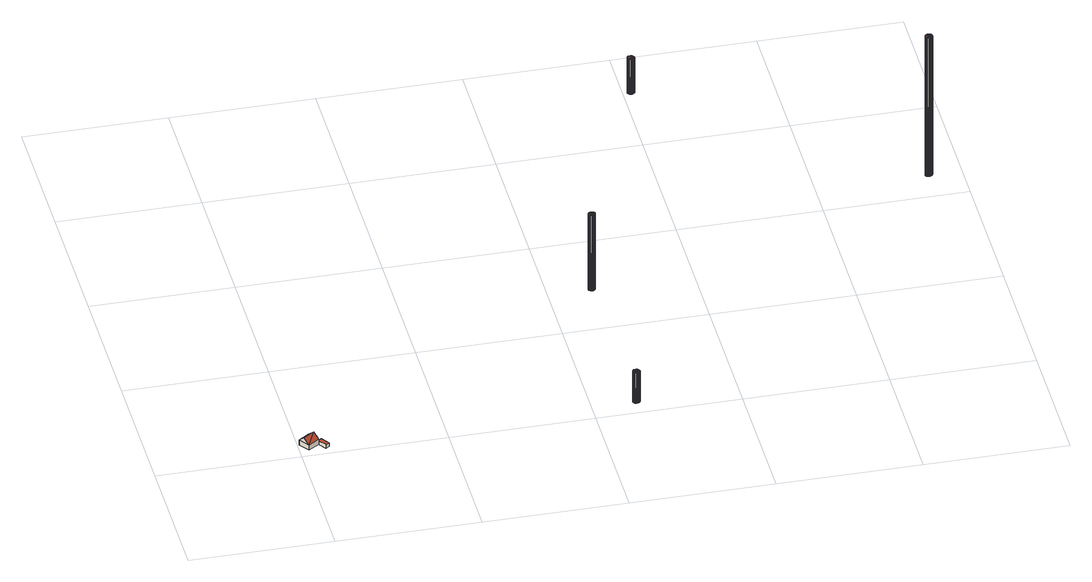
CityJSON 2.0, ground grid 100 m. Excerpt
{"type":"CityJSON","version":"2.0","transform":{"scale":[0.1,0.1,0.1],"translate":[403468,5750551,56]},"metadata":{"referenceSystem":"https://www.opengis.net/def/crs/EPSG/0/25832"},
"CityObjects":{
"building1":{"type":"Building","attributes":{"Gemeindeschluessel":"05515000","Geometrietyp2DReferenz":"3000","function":"31001_1000","roofType":"3100","measuredHeight":7.76},"address":[{"country":"Germany","locality":"Münster","thoroughfareNumber":"266","thoroughfareName":"Thierstraße"}],"geometry":[{"type":"Solid","lod":"2","boundaries":[[[[0,1,2,3]],[[4,5,1,0]],[[6,7,5,4]],[[8,9,7,6]],[[3,2,9,8]],[[10,3,11]],[[8,11,3]],[[6,4,12,10]],[[6,10,11]],[[10,12,0,3]],[[12,4,0]],[[11,8,6]],[[1,5,7,9,2]]]],"semantics":{"surfaces":[{"type":"WallSurface"},{"type":"RoofSurface"},{"type":"GroundSurface"}],"values":[[0,0,0,0,0,1,1,1,1,0,0,0,2]]}}]},
"building2":{"type":"Building","attributes":{"Gemeindeschluessel":"05515000","Geometrietyp2DReferenz":"3000","function":"31001_2460","roofType":"9999","measuredHeight":3},"geometry":[{"type":"Solid","lod":"2","boundaries":[[[[13,14,15,16,17,18]],[[16,19,20,17]],[[15,21,19,16]],[[14,22,21,15]],[[13,23,22,14]],[[18,24,23,13]],[[17,20,24,18]],[[19,21,22,23,24,20]]]],"semantics":{"surfaces":[{"type":"RoofSurface"},{"type":"WallSurface"},{"type":"GroundSurface"}],"values":[[0,1,1,1,1,1,1,2]]}}]},
"building3":{"type":"Building","attributes":{"Geometrietyp2DReferenz":"1000","Gemeindeschluessel":"05515000","function":"51002_1251","roofType":"9999","measuredHeight":24.2},"geometry":[{"type":"Solid","lod":"2","boundaries":[[[[25,26,27]],[[26,28,27]],[[29,30,25]],[[30,26,25]],[[31,32,29]],[[32,30,29]],[[33,34,31]],[[34,32,31]],[[35,36,33]],[[36,34,33]],[[37,38,35]],[[38,36,35]],[[39,40,37]],[[40,38,37]],[[41,42,39]],[[42,40,39]],[[43,44,41]],[[44,42,41]],[[45,46,43]],[[46,44,43]],[[47,48,45]],[[48,46,45]],[[49,50,47]],[[50,48,47]],[[51,52,49]],[[52,50,49]],[[53,54,51]],[[54,52,51]],[[55,56,53]],[[56,54,53]],[[57,58,55]],[[58,56,55]],[[59,60,57]],[[60,58,57]],[[61,62,59]],[[62,60,59]],[[63,64,61]],[[64,62,61]],[[27,28,63]],[[28,64,63]],[[28,26,64]],[[26,30,64]],[[30,32,64]],[[32,34,64]],[[34,36,64]],[[36,38,64]],[[38,40,64]],[[40,42,64]],[[42,44,64]],[[44,46,64]],[[46,48,64]],[[48,50,64]],[[50,52,64]],[[52,54,64]],[[54,56,64]],[[56,58,64]],[[58,60,64]],[[60,62,64]],[[25,27,29]],[[27,63,29]],[[63,61,29]],[[61,59,29]],[[59,57,29]],[[57,55,29]],[[55,53,29]],[[53,51,29]],[[51,49,29]],[[49,47,29]],[[47,45,29]],[[45,43,29]],[[43,41,29]],[[41,39,29]],[[39,37,29]],[[37,35,29]],[[35,33,29]],[[33,31,29]]]],"semantics":{"surfaces":[{"type":"WallSurface"},{"type":"GroundSurface"},{"type":"RoofSurface"}],"values":[[0,0,0,0,0,0,0,0,0,0,0,0,0,0,0,0,0,0,0,0,0,0,0,0,0,0,0,0,0,0,0,0,0,0,0,0,0,0,0,0,1,1,1,1,1,1,1,1,1,1,1,1,1,1,1,1,1,1,2,2,2,2,2,2,2,2,2,2,2,2,2,2,2,2,2,2]]}}]},
"building4":{"type":"Building","attributes":{"Geometrietyp2DReferenz":"1000","Gemeindeschluessel":"05515000","function":"51002_1251","roofType":"9999","measuredHeight":60.73},"geometry":[{"type":"Solid","lod":"2","boundaries":[[[[65,66,67]],[[66,68,67]],[[69,70,65]],[[70,66,65]],[[71,72,69]],[[72,70,69]],[[73,74,71]],[[74,72,71]],[[75,76,73]],[[76,74,73]],[[77,78,75]],[[78,76,75]],[[79,80,77]],[[80,78,77]],[[81,82,79]],[[82,80,79]],[[83,84,81]],[[84,82,81]],[[85,86,83]],[[86,84,83]],[[87,88,85]],[[88,86,85]],[[89,90,87]],[[90,88,87]],[[91,92,89]],[[92,90,89]],[[93,94,91]],[[94,92,91]],[[95,96,93]],[[96,94,93]],[[97,98,95]],[[98,96,95]],[[99,100,97]],[[100,98,97]],[[101,102,99]],[[102,100,99]],[[103,104,101]],[[104,102,101]],[[67,68,103]],[[68,104,103]],[[68,66,104]],[[66,70,104]],[[70,72,104]],[[72,74,104]],[[74,76,104]],[[76,78,104]],[[78,80,104]],[[80,82,104]],[[82,84,104]],[[84,86,104]],[[86,88,104]],[[88,90,104]],[[90,92,104]],[[92,94,104]],[[94,96,104]],[[96,98,104]],[[98,100,104]],[[100,102,104]],[[65,67,69]],[[67,103,69]],[[103,101,69]],[[101,99,69]],[[99,97,69]],[[97,95,69]],[[95,93,69]],[[93,91,69]],[[91,89,69]],[[89,87,69]],[[87,85,69]],[[85,83,69]],[[83,81,69]],[[81,79,69]],[[79,77,69]],[[77,75,69]],[[75,73,69]],[[73,71,69]]]],"semantics":{"surfaces":[{"type":"WallSurface"},{"type":"GroundSurface"},{"type":"RoofSurface"}],"values":[[0,0,0,0,0,0,0,0,0,0,0,0,0,0,0,0,0,0,0,0,0,0,0,0,0,0,0,0,0,0,0,0,0,0,0,0,0,0,0,0,1,1,1,1,1,1,1,1,1,1,1,1,1,1,1,1,1,1,2,2,2,2,2,2,2,2,2,2,2,2,2,2,2,2,2,2]]}}]},
"building5":{"type":"Building","attributes":{"Geometrietyp2DReferenz":"1000","Gemeindeschluessel":"05515000","function":"51002_1251","roofType":"9999","measuredHeight":28.03},"geometry":[{"type":"Solid","lod":"2","boundaries":[[[[105,106,107]],[[106,108,107]],[[109,110,105]],[[110,106,105]],[[111,112,109]],[[112,110,109]],[[113,114,111]],[[114,112,111]],[[115,116,113]],[[116,114,113]],[[117,118,115]],[[118,116,115]],[[119,120,117]],[[120,118,117]],[[121,122,119]],[[122,120,119]],[[123,124,121]],[[124,122,121]],[[125,126,123]],[[126,124,123]],[[127,128,125]],[[128,126,125]],[[129,130,127]],[[130,128,127]],[[131,132,129]],[[132,130,129]],[[133,134,131]],[[134,132,131]],[[135,136,133]],[[136,134,133]],[[137,138,135]],[[138,136,135]],[[139,140,137]],[[140,138,137]],[[141,142,139]],[[142,140,139]],[[143,144,141]],[[144,142,141]],[[107,108,143]],[[108,144,143]],[[108,106,144]],[[106,110,144]],[[110,112,144]],[[112,114,144]],[[114,116,144]],[[116,118,144]],[[118,120,144]],[[120,122,144]],[[122,124,144]],[[124,126,144]],[[126,128,144]],[[128,130,144]],[[130,132,144]],[[132,134,144]],[[134,136,144]],[[136,138,144]],[[138,140,144]],[[140,142,144]],[[105,107,109]],[[107,143,109]],[[143,141,109]],[[141,139,109]],[[139,137,109]],[[137,135,109]],[[135,133,109]],[[133,131,109]],[[131,129,109]],[[129,127,109]],[[127,125,109]],[[125,123,109]],[[123,121,109]],[[121,119,109]],[[119,117,109]],[[117,115,109]],[[115,113,109]],[[113,111,109]]]],"semantics":{"surfaces":[{"type":"WallSurface"},{"type":"GroundSurface"},{"type":"RoofSurface"}],"values":[[0,0,0,0,0,0,0,0,0,0,0,0,0,0,0,0,0,0,0,0,0,0,0,0,0,0,0,0,0,0,0,0,0,0,0,0,0,0,0,0,1,1,1,1,1,1,1,1,1,1,1,1,1,1,1,1,1,1,2,2,2,2,2,2,2,2,2,2,2,2,2,2,2,2,2,2]]}}]},
"building6":{"type":"Building","attributes":{"Geometrietyp2DReferenz":"1000","Gemeindeschluessel":"05515000","function":"51002_1220","roofType":"9999","measuredHeight":112.47},"geometry":[{"type":"Solid","lod":"2","boundaries":[[[[145,146,147]],[[146,148,147]],[[149,150,145]],[[150,146,145]],[[151,152,149]],[[152,150,149]],[[153,154,151]],[[154,152,151]],[[155,156,153]],[[156,154,153]],[[157,158,155]],[[158,156,155]],[[159,160,157]],[[160,158,157]],[[161,162,159]],[[162,160,159]],[[163,164,161]],[[164,162,161]],[[165,166,163]],[[166,164,163]],[[167,168,165]],[[168,166,165]],[[169,170,167]],[[170,168,167]],[[171,172,169]],[[172,170,169]],[[173,174,171]],[[174,172,171]],[[175,176,173]],[[176,174,173]],[[177,178,175]],[[178,176,175]],[[179,180,177]],[[180,178,177]],[[181,182,179]],[[182,180,179]],[[183,184,181]],[[184,182,181]],[[147,148,183]],[[148,184,183]],[[148,146,184]],[[146,150,184]],[[150,152,184]],[[152,154,184]],[[154,156,184]],[[156,158,184]],[[158,160,184]],[[160,162,184]],[[162,164,184]],[[164,166,184]],[[166,168,184]],[[168,170,184]],[[170,172,184]],[[172,174,184]],[[174,176,184]],[[176,178,184]],[[178,180,184]],[[180,182,184]],[[145,147,149]],[[147,183,149]],[[183,181,149]],[[181,179,149]],[[179,177,149]],[[177,175,149]],[[175,173,149]],[[173,171,149]],[[171,169,149]],[[169,167,149]],[[167,165,149]],[[165,163,149]],[[163,161,149]],[[161,159,149]],[[159,157,149]],[[157,155,149]],[[155,153,149]],[[153,151,149]]]],"semantics":{"surfaces":[{"type":"WallSurface"},{"type":"GroundSurface"},{"type":"RoofSurface"}],"values":[[0,0,0,0,0,0,0,0,0,0,0,0,0,0,0,0,0,0,0,0,0,0,0,0,0,0,0,0,0,0,0,0,0,0,0,0,0,0,0,0,1,1,1,1,1,1,1,1,1,1,1,1,1,1,1,1,1,1,2,2,2,2,2,2,2,2,2,2,2,2,2,2,2,2,2,2]]}}]}
},
"vertices":[
[126,67,83],[126,67,44],[78,138,44],[78,138,83],[129,63,83],[129,63,44],[52,11,83],[52,11,44],[1,86,83],[1,86,44],[104,101,121],[27,49,121],[126,67,87],
[166,9,72],[166,8,72],[191,24,72],[151,84,72],[126,67,72],[129,63,72],[151,84,42],[126,67,42],[191,24,42],[166,8,42],[166,9,42],[129,63,42],
[2325,131,259],[2325,131,17],[2320,137,259],[2320,137,17],[2327,124,259],[2327,124,17],[2327,116,259],[2327,116,17],[2325,108,259],[2325,108,17],[2320,102,259],[2320,102,17],[2314,97,259],[2314,97,17],[2307,95,259],[2307,95,17],[2299,95,259],[2299,95,17],[2291,97,259],[2291,97,17],[2285,102,259],[2285,102,17],[2280,108,259],[2280,108,17],[2278,116,259],[2278,116,17],[2278,124,259],[2278,124,17],[2280,131,259],[2280,131,17],[2285,137,259],[2285,137,17],[2291,142,259],[2291,142,17],[2299,144,259],[2299,144,17],[2307,144,259],[2307,144,17],[2314,142,259],[2314,142,17],
[2323,1464,620],[2323,1464,12],[2318,1470,620],[2318,1470,12],[2325,1456,620],[2325,1456,12],[2325,1448,620],[2325,1448,12],[2323,1441,620],[2323,1441,12],[2318,1435,620],[2318,1435,12],[2312,1430,620],[2312,1430,12],[2305,1428,620],[2305,1428,12],[2297,1428,620],[2297,1428,12],[2289,1430,620],[2289,1430,12],[2283,1435,620],[2283,1435,12],[2279,1441,620],[2279,1441,12],[2276,1448,620],[2276,1448,12],[2276,1456,620],[2276,1456,12],[2279,1464,620],[2279,1464,12],[2283,1470,620],[2283,1470,12],[2289,1475,620],[2289,1475,12],[2297,1477,620],[2297,1477,12],[2305,1477,620],[2305,1477,12],[2312,1475,620],[2312,1475,12],
[3078,3622,287],[3078,3622,7],[3073,3628,287],[3073,3628,7],[3080,3614,287],[3080,3614,7],[3080,3606,287],[3080,3606,7],[3078,3599,287],[3078,3599,7],[3073,3593,287],[3073,3593,7],[3067,3588,287],[3067,3588,7],[3059,3586,287],[3059,3586,7],[3052,3586,287],[3052,3586,7],[3044,3588,287],[3044,3588,7],[3038,3593,287],[3038,3593,7],[3033,3599,287],[3033,3599,7],[3031,3606,287],[3031,3606,7],[3031,3614,287],[3031,3614,7],[3033,3622,287],[3033,3622,7],[3038,3628,287],[3038,3628,7],[3044,3633,287],[3044,3633,7],[3052,3635,287],[3052,3635,7],[3059,3635,287],[3059,3635,7],[3067,3633,287],[3067,3633,7],
[4794,2248,1140],[4794,2248,16],[4790,2255,1140],[4790,2255,16],[4797,2241,1140],[4797,2241,16],[4797,2233,1140],[4797,2233,16],[4794,2226,1140],[4794,2226,16],[4790,2219,1140],[4790,2219,16],[4783,2215,1140],[4783,2215,16],[4776,2212,1140],[4776,2212,16],[4768,2212,1140],[4768,2212,16],[4761,2215,1140],[4761,2215,16],[4754,2219,1140],[4754,2219,16],[4750,2226,1140],[4750,2226,16],[4747,2233,1140],[4747,2233,16],[4747,2241,1140],[4747,2241,16],[4750,2248,1140],[4750,2248,16],[4754,2255,1140],[4754,2255,16],[4761,2259,1140],[4761,2259,16],[4768,2262,1140],[4768,2262,16],[4776,2262,1140],[4776,2262,16],[4783,2259,1140],[4783,2259,16]
]}
